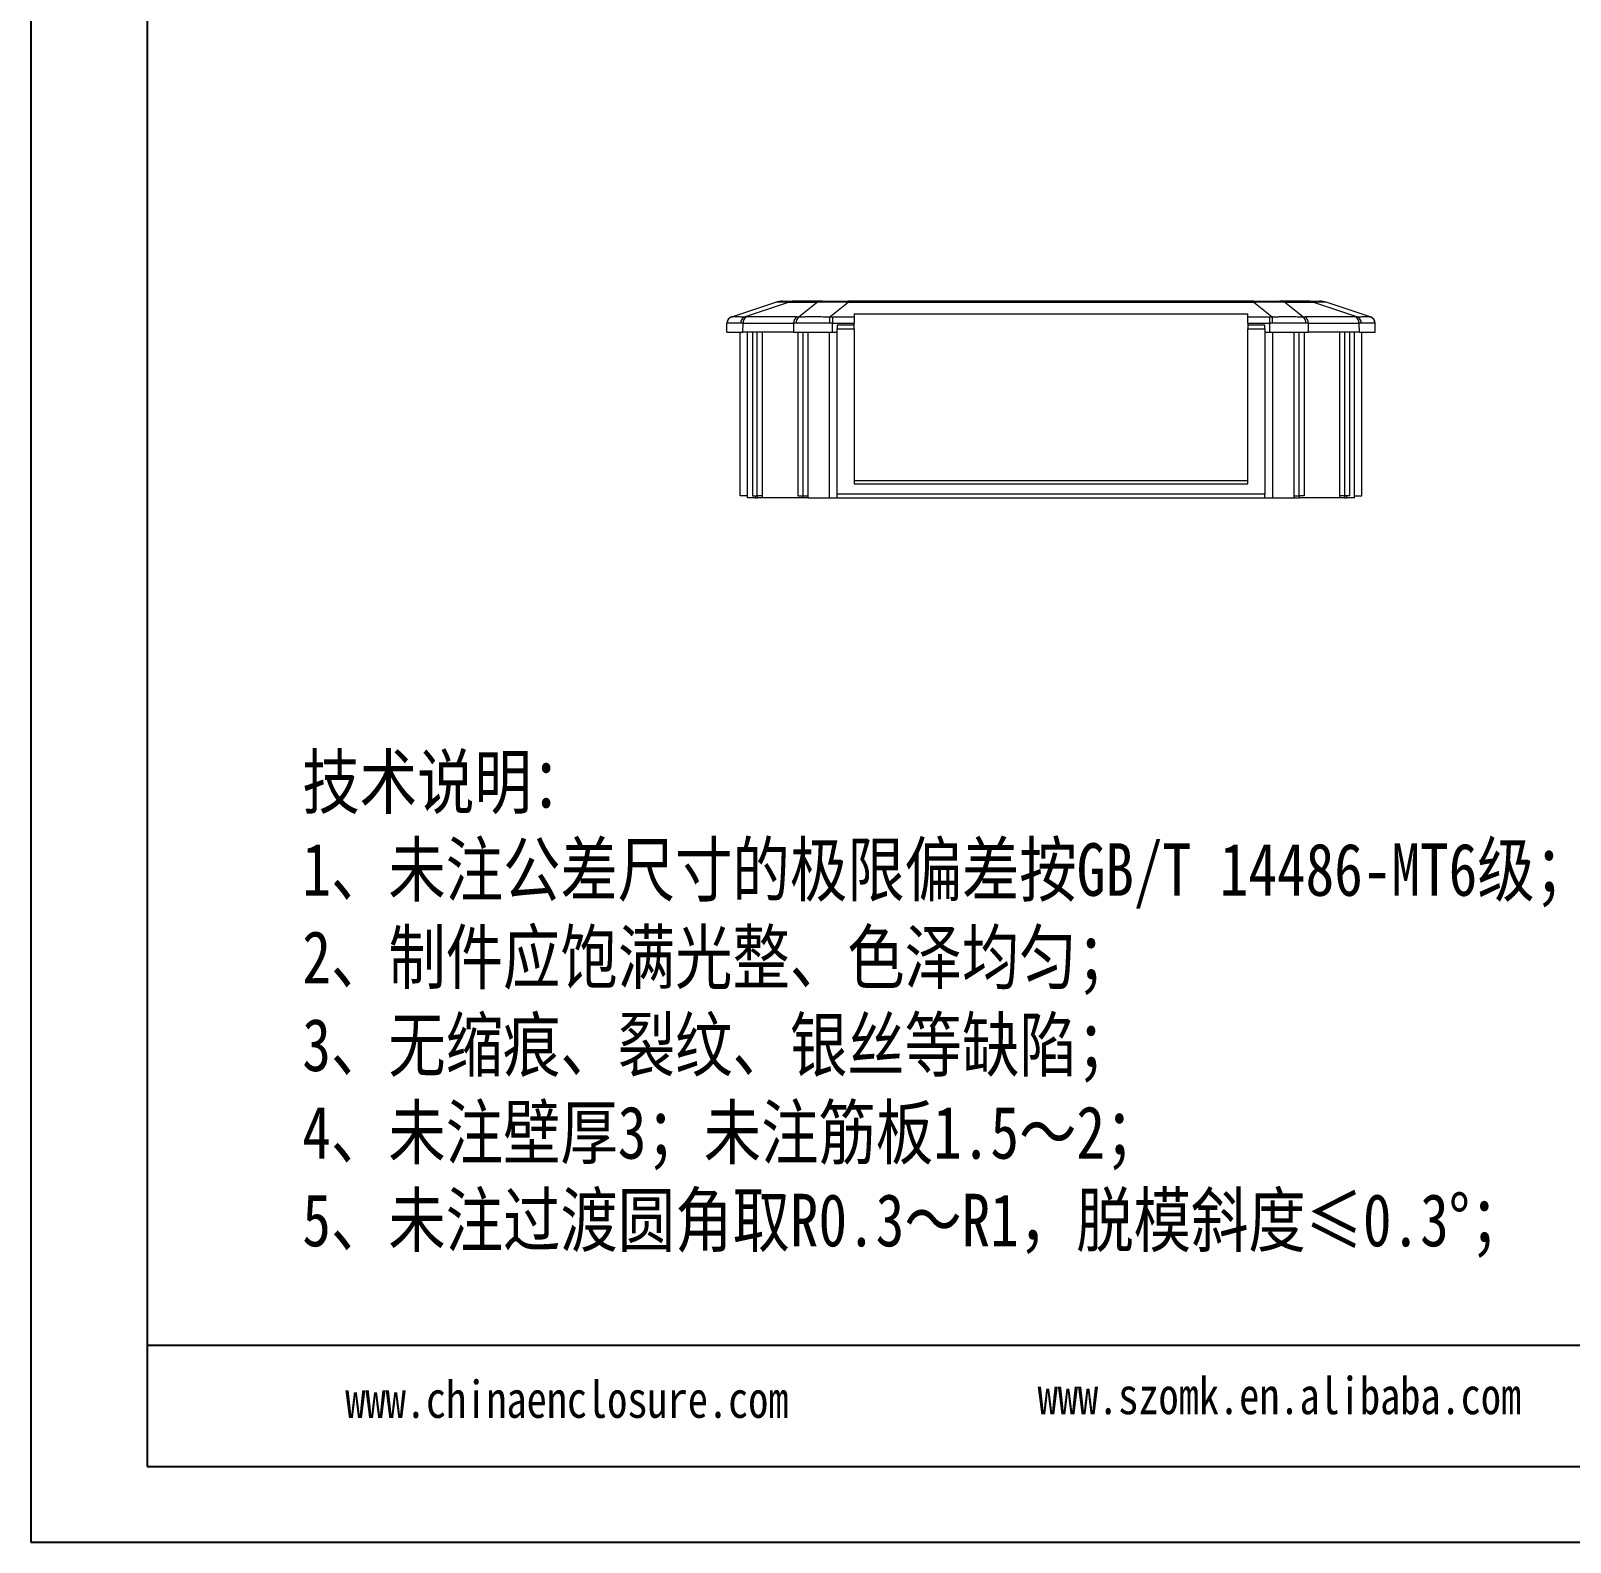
# Model space of a CAD drawing. Header units: inches. Extents: x 1153 to 4131, y 573 to 1071.
# Drawn here: x 3479.8 to 3702.9, y 573 to 792 of the extents above; entities that cross this region are included whole.
import ezdxf

# ---------------------------------------------------------------- set-up
doc = ezdxf.new("R2010")
doc.units = ezdxf.units.IN
doc.linetypes.add('PHANTOM', pattern=[12.7, 6.35, -1.27, 1.27, -1.27, 1.27, -1.27])
doc.layers.add('文字', color=81, linetype='Continuous')
doc.styles.add('宋体', font='', dxfattribs={"width": 0.8, "height": 3.5})
doc.styles.get('宋体').set_extended_font_data('SimSun')

msp = doc.modelspace()

# ---------------------------------------------------------------- linework, layer by layer
for p, q in [((3479.819, 1033.738), (3479.819, 572.957)), ((3496.682, 1022.767), (3496.682, 583.928)), ((3479.819, 786.281), (3479.819, 572.957)), ((3725.569, 601.481), (3496.682, 601.481)), ((3496.682, 583.928), (4120.525, 583.928)), ((3479.819, 572.957), (4131.496, 572.957)), ((3479.819, 572.957), (3781.521, 572.957))]:
    msp.add_line(p, q)
at = {"color": 7, "linetype": 'Continuous', "lineweight": 15}
for p, q in [((3581.392, 750.538), (3587.791, 752.659)), ((3583.226, 750.537), (3589.631, 752.659)), ((3587.857, 752.672), (3587.847, 752.668)), ((3587.905, 752.694), (3587.884, 752.684)), ((3589.631, 752.659), (3593.829, 752.659)), ((3594.495, 752.811), (3590.297, 752.811)), ((3593.829, 752.659), (3591.153, 750.537)), ((3595.599, 750.538), (3598.272, 752.659)), ((3598.272, 752.659), (3598.272, 752.811)), ((3657.033, 752.811), (3598.272, 752.811)), ((3598.272, 752.659), (3657.033, 752.659)), ((3657.033, 752.811), (3657.033, 752.659)), ((3657.033, 752.659), (3659.707, 750.538)), ((3665.009, 752.811), (3660.811, 752.811)), ((3664.152, 750.537), (3661.476, 752.659)), ((3661.476, 752.659), (3665.674, 752.659)), ((3665.674, 752.659), (3672.079, 750.537)), ((3667.421, 752.684), (3667.4, 752.694)), ((3667.458, 752.668), (3667.448, 752.672)), ((3673.914, 750.538), (3667.515, 752.659)), ((3580.672, 748.311), (3580.694, 749.602)), ((3583.014, 748.311), (3583.037, 749.608)), ((3583.037, 749.608), (3590.353, 749.608)), ((3590.838, 750.532), (3583.522, 750.532)), ((3590.353, 749.608), (3590.331, 748.311)), ((3595.987, 748.311), (3596.01, 749.602)), ((3596.01, 750.534), (3596.01, 749.602)), ((3596.01, 750.534), (3599.153, 750.534)), ((3596.01, 749.602), (3599.153, 749.602)), ((3599.153, 750.978), (3656.153, 750.978)), ((3599.153, 750.978), (3599.153, 750.534)), ((3599.153, 750.534), (3599.153, 749.602)), ((3599.153, 749.311), (3599.153, 749.602)), ((3656.153, 750.534), (3656.153, 750.978)), ((3656.153, 750.534), (3659.296, 750.534)), ((3656.153, 749.602), (3656.153, 750.534)), ((3656.153, 749.602), (3659.296, 749.602)), ((3656.153, 749.602), (3656.153, 749.311)), ((3659.296, 750.534), (3659.296, 749.602)), ((3659.296, 749.602), (3659.318, 748.311)), ((3671.784, 750.532), (3664.467, 750.532)), ((3664.975, 748.311), (3664.952, 749.608)), ((3664.952, 749.608), (3672.269, 749.608)), ((3672.269, 749.608), (3672.291, 748.311)), ((3674.634, 748.311), (3674.611, 749.602)), ((3580.672, 748.311), (3583.014, 748.311)), ((3582.589, 724.611), (3582.589, 748.311)), ((3590.331, 748.311), (3583.014, 748.311)), ((3583.653, 724.311), (3583.653, 748.311)), ((3584.375, 748.311), (3584.375, 724.611)), ((3585.082, 724.611), (3585.082, 748.311)), ((3585.813, 748.311), (3585.813, 724.611)), ((3590.331, 748.311), (3595.987, 748.311)), ((3590.985, 748.311), (3590.985, 724.611)), ((3591.692, 748.311), (3591.692, 724.611)), ((3592.423, 748.311), (3592.423, 724.611)), ((3595.568, 724.311), (3595.568, 748.311)), ((3595.987, 748.311), (3596.653, 748.311)), ((3599.153, 749.311), (3596.653, 749.311)), ((3596.653, 749.311), (3596.653, 748.82)), ((3596.653, 748.82), (3599.153, 748.82)), ((3596.653, 724.82), (3596.653, 748.82)), ((3599.153, 748.82), (3599.153, 749.311)), ((3599.153, 748.82), (3599.153, 726.321)), ((3658.653, 749.311), (3656.153, 749.311)), ((3656.153, 749.311), (3656.153, 748.82)), ((3656.153, 726.321), (3656.153, 748.82)), ((3656.153, 748.82), (3658.653, 748.82)), ((3658.653, 748.82), (3658.653, 749.311)), ((3658.653, 748.82), (3658.653, 724.82)), ((3658.653, 748.311), (3659.318, 748.311)), ((3659.318, 748.311), (3664.975, 748.311)), ((3659.737, 748.311), (3659.737, 724.311)), ((3662.882, 724.611), (3662.882, 748.311)), ((3663.614, 724.611), (3663.614, 748.311)), ((3664.321, 748.311), (3664.321, 724.611)), ((3672.291, 748.311), (3664.975, 748.311)), ((3669.493, 724.611), (3669.493, 748.311)), ((3670.223, 724.611), (3670.223, 748.311)), ((3670.93, 748.311), (3670.93, 724.611)), ((3671.653, 724.311), (3671.653, 748.311)), ((3672.291, 748.311), (3674.634, 748.311)), ((3672.716, 724.611), (3672.716, 748.311)), ((3656.153, 726.777), (3599.153, 726.777)), ((3599.153, 726.321), (3656.153, 726.321)), ((3583.653, 724.611), (3582.589, 724.611)), ((3584.824, 724.311), (3583.653, 724.311)), ((3584.375, 724.611), (3585.082, 724.611)), ((3584.824, 724.311), (3585.107, 724.311)), ((3585.813, 724.611), (3585.082, 724.611)), ((3585.107, 724.311), (3585.107, 724.611)), ((3585.813, 724.311), (3585.107, 724.311)), ((3585.813, 724.611), (3585.813, 724.311)), ((3591.715, 724.311), (3585.813, 724.311)), ((3590.985, 724.611), (3591.692, 724.611)), ((3591.692, 724.611), (3592.423, 724.611)), ((3591.715, 724.311), (3591.715, 724.611)), ((3592.423, 724.311), (3591.715, 724.311)), ((3592.423, 724.611), (3592.423, 724.311)), ((3595.568, 724.311), (3596.653, 724.311)), ((3658.653, 724.82), (3596.653, 724.82)), ((3596.653, 724.311), (3596.653, 724.82)), ((3596.653, 724.311), (3658.653, 724.311)), ((3658.653, 724.311), (3658.653, 724.82)), ((3658.653, 724.311), (3659.737, 724.311)), ((3662.882, 724.311), (3662.882, 724.611)), ((3662.882, 724.611), (3663.614, 724.611)), ((3662.882, 724.311), (3663.59, 724.311)), ((3663.59, 724.611), (3663.59, 724.311)), ((3669.493, 724.311), (3663.59, 724.311)), ((3664.321, 724.611), (3663.614, 724.611)), ((3669.493, 724.311), (3669.493, 724.611)), ((3670.223, 724.611), (3669.493, 724.611)), ((3670.199, 724.311), (3669.493, 724.311)), ((3670.199, 724.611), (3670.199, 724.311)), ((3670.199, 724.311), (3670.481, 724.311)), ((3670.93, 724.611), (3670.223, 724.611)), ((3671.653, 724.311), (3670.481, 724.311)), ((3671.653, 724.611), (3672.716, 724.611))]:
    msp.add_line(p, q, dxfattribs=at)
at = {"color": 7, "linetype": 'PHANTOM', "lineweight": 30}
msp.add_line((3626.391, 752.811), (3626.391, 752.659), dxfattribs=at)
at = {"color": 8, "linetype": 'Continuous', "lineweight": 15}
for p, q in [((3584.824, 724.311), (3584.824, 724.611)), ((3670.481, 724.611), (3670.481, 724.311))]:
    msp.add_line(p, q, dxfattribs=at)
at = {"color": 7, "linetype": 'Continuous', "lineweight": 15}
for centre, radius, start, end in [((3588.734, 749.811), 3, 90, 108.33287), ((3590.304, 751.243), 1.567, 90.24627, 115.40404), ((3594.502, 751.243), 1.567, 90.24627, 115.40404), ((3660.804, 751.243), 1.567, 64.59596, 89.75373), ((3665.002, 751.243), 1.567, 64.59596, 89.75373), ((3666.571, 749.811), 3, 71.66713, 90), ((3581.694, 749.585), 1, 108.33287, 179), ((3581.706, 749.591), 0.998, 108.36405, 179.04906), ((3583.722, 749.641), 1.024, 118.98368, 181.64102), ((3584.056, 749.663), 1.021, 121.55457, 183.09991), ((3591.372, 749.663), 1.02, 121.5504, 183.10118), ((3591.73, 749.695), 1.021, 124.44136, 184.66681), ((3603.103, 749.598), 7.563, 172.85758, 179.92772), ((3652.191, 749.597), 7.574, 0.07564, 7.1354), ((3663.575, 749.695), 1.021, 355.33319, 55.55864), ((3663.933, 749.663), 1.02, 356.89882, 58.4496), ((3671.25, 749.663), 1.02, 356.89722, 58.44829), ((3671.583, 749.641), 1.024, 358.35898, 61.01632), ((3673.599, 749.591), 0.998, 0.95094, 71.63595), ((3673.611, 749.585), 1, 1, 71.66713)]:
    msp.add_arc(centre, radius, start, end, dxfattribs=at)
for points in [[(3589.631, 752.659), (3588.494, 752.687), (3587.875, 752.686), (3587.791, 752.659)], [(3588.734, 752.811), (3588.734, 752.811), (3589.26, 752.811), (3590.297, 752.811)], [(3598.272, 752.659), (3596.578, 752.686), (3595.084, 752.687), (3593.829, 752.659)], [(3594.495, 752.811), (3595.532, 752.811), (3596.802, 752.811), (3598.272, 752.811)], [(3657.033, 752.811), (3658.503, 752.811), (3659.773, 752.811), (3660.811, 752.811)], [(3661.476, 752.659), (3660.221, 752.687), (3658.727, 752.686), (3657.033, 752.659)], [(3665.009, 752.811), (3666.046, 752.811), (3666.571, 752.811), (3666.571, 752.811)], [(3667.515, 752.659), (3667.43, 752.686), (3666.812, 752.687), (3665.674, 752.659)], [(3582.699, 749.612), (3581.521, 749.644), (3580.813, 749.641), (3580.708, 749.607)], [(3583.037, 749.608), (3582.921, 749.608), (3582.808, 749.609), (3582.699, 749.612)], [(3583.226, 750.537), (3583.321, 750.534), (3583.42, 750.532), (3583.522, 750.532)], [(3595.54, 749.607), (3593.763, 749.641), (3592.047, 749.644), (3590.713, 749.612)], [(3590.838, 750.532), (3590.94, 750.532), (3591.045, 750.534), (3591.153, 750.537)], [(3596.01, 749.602), (3595.853, 749.603), (3595.696, 749.604), (3595.54, 749.607)], [(3659.765, 749.607), (3659.609, 749.604), (3659.453, 749.603), (3659.296, 749.602)], [(3664.592, 749.612), (3663.258, 749.644), (3661.541, 749.641), (3659.765, 749.607)], [(3664.152, 750.537), (3664.26, 750.534), (3664.365, 750.532), (3664.467, 750.532)], [(3664.952, 749.608), (3664.836, 749.608), (3664.716, 749.609), (3664.592, 749.612)], [(3671.784, 750.532), (3671.885, 750.532), (3671.984, 750.534), (3672.079, 750.537)], [(3674.597, 749.607), (3674.492, 749.641), (3673.784, 749.644), (3672.606, 749.612)], [(3674.611, 749.602), (3674.611, 749.603), (3674.607, 749.604), (3674.597, 749.607)]]:
    msp.add_open_spline(points, degree=3, dxfattribs=at)
for points, knots in [([(3580.708, 749.607), (3580.704, 749.606), (3580.696, 749.603), (3580.695, 749.603), (3580.694, 749.602)], [0, 0, 0, 0, 0.4999361, 1, 1, 1, 1]), ([(3581.38, 750.534), (3581.38, 750.534), (3581.381, 750.535), (3581.388, 750.537), (3581.392, 750.538)], [0, 0, 0, 0, 0.5000184, 1, 1, 1, 1]), ([(3581.392, 750.538), (3581.399, 750.54), (3581.414, 750.545), (3581.449, 750.55), (3581.492, 750.556), (3581.545, 750.56), (3581.607, 750.564), (3581.679, 750.567), (3581.76, 750.569), (3581.85, 750.571), (3581.976, 750.571), (3582.148, 750.57), (3582.376, 750.565), (3582.632, 750.558), (3582.913, 750.549), (3583.122, 750.541), (3583.226, 750.537)], [0, 0, 0, 0, 0.0558866, 0.1115503, 0.1670509, 0.222449, 0.2778052, 0.3331804, 0.3886355, 0.444231, 0.500027, 0.6002676, 0.7000321, 0.7996734, 0.8995455, 1, 1, 1, 1]), ([(3590.713, 749.612), (3590.652, 749.611), (3590.529, 749.608), (3590.412, 749.608), (3590.353, 749.608)], [0, 0, 0, 0, 0.5001027, 1, 1, 1, 1]), ([(3591.153, 750.537), (3591.223, 750.539), (3591.362, 750.544), (3591.578, 750.55), (3591.799, 750.555), (3592.025, 750.56), (3592.256, 750.564), (3592.491, 750.567), (3592.732, 750.569), (3592.978, 750.571), (3593.294, 750.571), (3593.685, 750.57), (3594.153, 750.566), (3594.628, 750.559), (3595.11, 750.55), (3595.436, 750.542), (3595.599, 750.538)], [0, 0, 0, 0, 0.0559052, 0.1115833, 0.1670941, 0.2224979, 0.2778552, 0.3332268, 0.3886733, 0.4442553, 0.5000326, 0.6003031, 0.7000813, 0.7997206, 0.899576, 1, 1, 1, 1]), ([(3595.599, 750.538), (3595.667, 750.537), (3595.804, 750.535), (3595.941, 750.534), (3596.01, 750.534)], [0, 0, 0, 0, 0.4999816, 1, 1, 1, 1]), ([(3659.296, 750.534), (3659.364, 750.534), (3659.501, 750.535), (3659.638, 750.537), (3659.707, 750.538)], [0, 0, 0, 0, 0.5000184, 1, 1, 1, 1]), ([(3659.707, 750.538), (3659.798, 750.54), (3659.979, 750.545), (3660.249, 750.55), (3660.517, 750.556), (3660.783, 750.56), (3661.047, 750.564), (3661.308, 750.567), (3661.567, 750.569), (3661.824, 750.571), (3662.145, 750.571), (3662.526, 750.57), (3662.958, 750.565), (3663.374, 750.558), (3663.775, 750.549), (3664.026, 750.541), (3664.152, 750.537)], [0, 0, 0, 0, 0.0558866, 0.1115503, 0.1670509, 0.222449, 0.2778052, 0.3331804, 0.3886355, 0.444231, 0.500027, 0.6002676, 0.7000321, 0.7996734, 0.8995455, 1, 1, 1, 1]), ([(3672.079, 750.537), (3672.138, 750.539), (3672.255, 750.544), (3672.421, 750.55), (3672.579, 750.555), (3672.729, 750.56), (3672.871, 750.564), (3673.005, 750.567), (3673.13, 750.569), (3673.247, 750.571), (3673.384, 750.571), (3673.531, 750.57), (3673.674, 750.566), (3673.786, 750.559), (3673.869, 750.55), (3673.899, 750.542), (3673.914, 750.538)], [0, 0, 0, 0, 0.0559052, 0.1115833, 0.1670941, 0.2224979, 0.2778552, 0.3332268, 0.3886733, 0.4442553, 0.5000326, 0.6003031, 0.7000813, 0.7997206, 0.899576, 1, 1, 1, 1]), ([(3672.606, 749.612), (3672.552, 749.611), (3672.442, 749.608), (3672.326, 749.608), (3672.269, 749.608)], [0, 0, 0, 0, 0.5001027, 1, 1, 1, 1]), ([(3673.914, 750.538), (3673.917, 750.537), (3673.924, 750.535), (3673.925, 750.534), (3673.926, 750.534)], [0, 0, 0, 0, 0.4999816, 1, 1, 1, 1]), ([(3592.423, 724.311), (3592.613, 724.311), (3592.998, 724.311), (3593.679, 724.311), (3594.417, 724.311), (3595.056, 724.311), (3595.444, 724.311), (3595.568, 724.311)], [0, 0, 0, 0, 0.21998445, 0.44611955, 0.66640437, 0.89351413, 1, 1, 1, 1]), ([(3659.737, 724.311), (3660.031, 724.311), (3660.32, 724.311), (3660.888, 724.311), (3661.17, 724.311), (3661.708, 724.311), (3661.964, 724.311), (3662.446, 724.311), (3662.671, 724.311), (3662.882, 724.311)], [0, 0, 0, 0, 0.25, 0.25, 0.5, 0.5, 0.75, 0.75, 1, 1, 1, 1])]:
    msp.add_open_spline(points, degree=3, knots=knots, dxfattribs=at)

# ---------------------------------------------------------------- texts
at = {"layer": '文字', "color": 0, "attachment_point": 1, "style": '宋体'}
for s, insert, char_height, width in [('{\\H1.111x;技术说明：\\P1、未注公差尺寸的极限偏差按GB/T 14486-MT6级；\\P2、制件应饱满光整、色泽均匀；\\P3、无缩痕、裂纹、银丝等缺陷；\\P4、未注壁厚3；未注筋板1.5～2；\\P5、未注过渡圆角取R0.3～R1，脱模斜度≤0.3%%D；}', (3519.165, 686.947), 6.85686, 292.78813), ('www.chinaenclosure.com', (3525.4, 596.345), 5.36359, 94.23316), ('www.szomk.en.alibaba.com', (3625.722, 596.876), 5.36359, 94.23316)]:
    msp.add_mtext(s, dxfattribs=dict(at, insert=insert, char_height=char_height, width=width))

doc.saveas('drawing.dxf')
